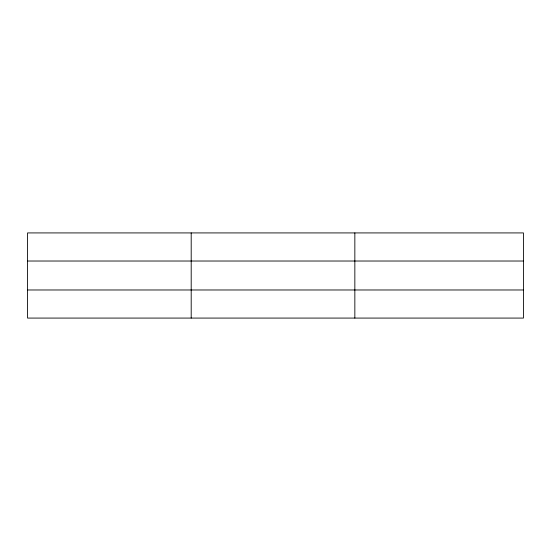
<?xml version="1.0" encoding="UTF-8"?>
<svg xmlns="http://www.w3.org/2000/svg" width="551" height="551" viewBox="0 0 551 551"><rect width="100%" height="100%" fill="white"/><g stroke="black" fill="none" stroke-linecap="round" stroke-linejoin="round"><path stroke-width="0.83" d="M191.197 318.079L191.197 232.921M354.844 318.079L354.844 232.921M523.45 261.022L523.45 232.921L27.55 232.921L27.55 318.079L523.45 318.079L523.45 261.022L27.55 261.022M27.55 289.978L523.45 289.978"/></g></svg>
